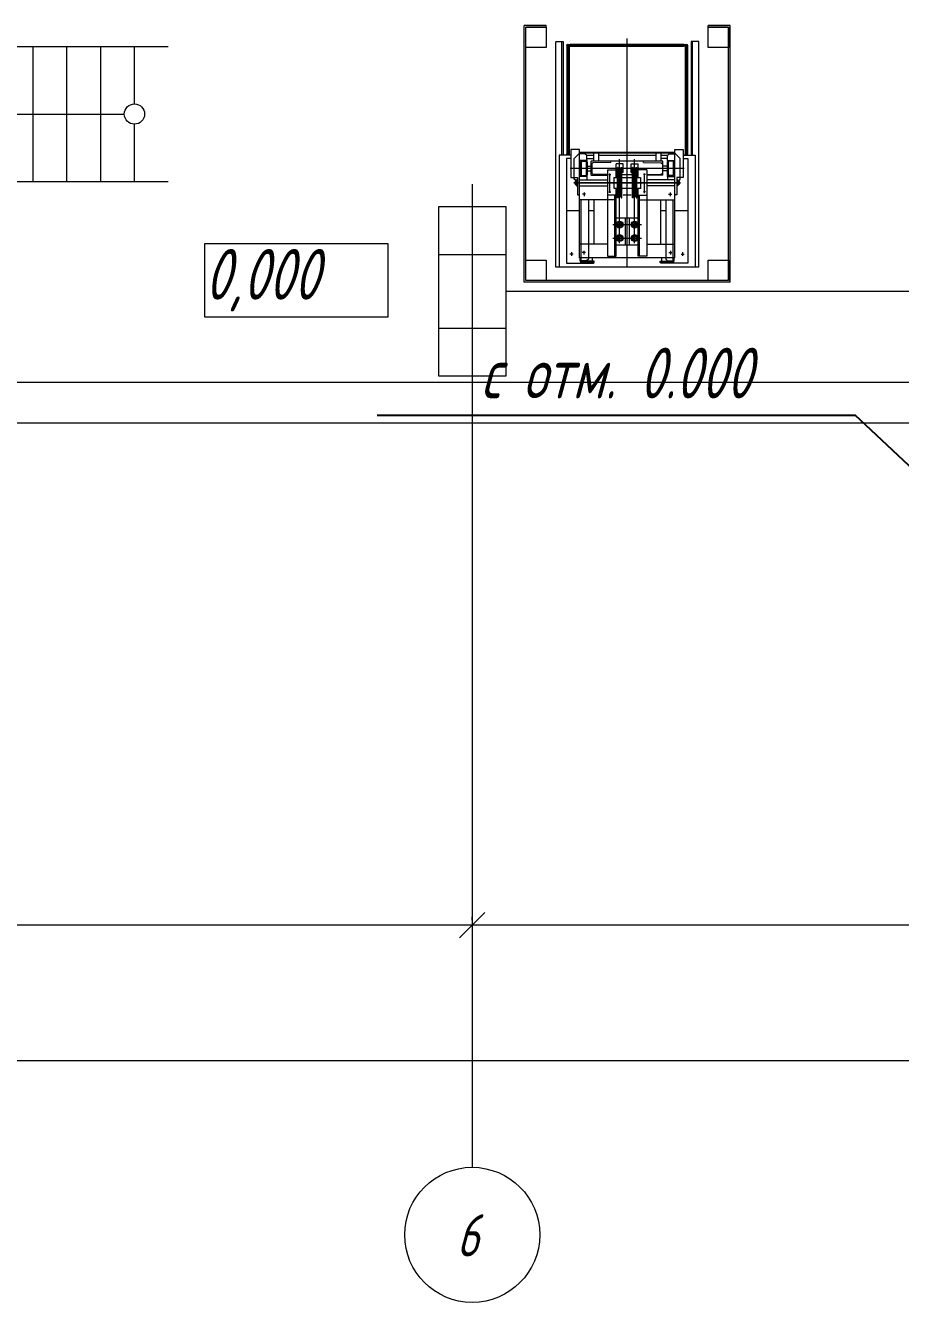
# Model space of a CAD drawing. Header units: millimetres. Extents: x 1663 to 6300, y 431 to 1491.
# Drawn here: x 5709.1 to 5783.1, y 1071.3 to 1179.5 of the extents above; entities that cross this region are included whole.
import ezdxf

# ---------------------------------------------------------------- set-up
doc = ezdxf.new("R2010")
doc.units = ezdxf.units.MM
for name, color, linetype, lineweight in [('Линия связи (Вновь)', 3, 'Continuous', 60), ('Строительный', 251, 'Continuous', 13), ('Текст', 2, 'Continuous', 25)]:
    doc.layers.add(name, color=color, linetype=linetype, lineweight=lineweight)
doc.styles.add('Simplex', font='simplex.shx', dxfattribs={"width": 0.7, "oblique": 15})

# ---------------------------------------------------------------- blocks, each defined once
blk = doc.blocks.new('A$C0AA457AC')
at = {"layer": 'Строительный', "ltscale": 100}
for p, q in [((294.236, 188.186), (294.236, 203.386)), ((295.536, 203.386), (294.236, 203.386)), ((295.536, 203.286), (295.536, 203.386)), ((306.436, 203.386), (305.136, 203.386)), ((305.136, 203.286), (305.136, 203.386)), ((306.436, 188.186), (306.436, 203.386)), ((294.336, 188.286), (294.336, 203.286)), ((295.536, 203.286), (294.336, 203.286)), ((294.336, 202.086), (294.336, 203.286)), ((294.336, 203.286), (295.536, 203.286)), ((295.536, 203.286), (295.536, 202.086)), ((306.336, 203.286), (305.136, 203.286)), ((305.136, 202.086), (305.136, 203.286)), ((305.136, 203.286), (306.336, 203.286)), ((306.336, 188.286), (306.336, 203.286)), ((306.336, 203.286), (306.336, 202.086)), ((229.163, 202.143), (273.163, 202.143)), ((265.163, 194.143), (265.163, 202.143)), ((267.163, 194.143), (267.163, 202.143)), ((269.163, 194.143), (269.163, 202.143)), ((271.163, 198.743), (271.163, 202.143)), ((295.536, 202.086), (294.336, 202.086)), ((296.094, 202.431), (296.553, 202.431)), ((296.094, 202.377), (296.094, 189.088)), ((296.465, 195.699), (296.465, 202.431)), ((296.553, 202.431), (296.553, 195.699)), ((296.766, 202.218), (296.766, 195.77)), ((303.836, 202.218), (296.836, 202.218)), ((296.836, 202.218), (296.836, 195.77)), ((296.906, 202.218), (296.906, 195.77)), ((296.991, 202.288), (303.682, 202.288)), ((303.682, 202.148), (296.991, 202.148)), ((300.336, 189.088), (300.336, 202.619)), ((303.766, 202.218), (303.766, 195.77)), ((303.836, 202.218), (303.836, 195.77)), ((303.906, 202.218), (303.906, 195.77)), ((304.579, 202.431), (304.12, 202.431)), ((304.12, 202.431), (304.12, 195.699)), ((304.208, 195.699), (304.208, 202.431)), ((304.579, 189.088), (304.579, 202.431)), ((306.336, 202.086), (305.136, 202.086)), ((229.163, 198.143), (270.563, 198.143)), ((271.163, 194.143), (271.163, 197.543)), ((297.011, 196.034), (297.011, 194.389)), ((297.507, 196.034), (297.011, 196.034)), ((297.507, 189.635), (297.507, 196.034)), ((297.507, 195.893), (303.166, 195.893)), ((297.507, 195.84), (303.166, 195.84)), ((298.339, 195.84), (298.339, 195.344)), ((298.641, 195.84), (298.641, 195.344)), ((302.032, 195.84), (302.032, 195.344)), ((302.333, 195.84), (302.333, 195.344)), ((303.166, 189.635), (303.166, 196.034)), ((303.166, 196.034), (303.661, 196.034)), ((303.661, 196.034), (303.661, 194.389)), ((297.011, 195.699), (296.306, 195.699)), ((296.306, 195.699), (296.306, 189.088)), ((297.011, 195.5), (296.749, 195.5)), ((296.749, 195.5), (296.749, 189.318)), ((297.195, 195.508), (297.507, 195.82)), ((297.195, 194.292), (297.195, 195.508)), ((297.84, 195.787), (297.507, 195.787)), ((297.946, 195.401), (297.507, 195.401)), ((297.558, 195.314), (297.613, 195.345)), ((297.558, 195.314), (297.558, 194.525)), ((297.613, 195.132), (297.558, 195.132)), ((297.613, 195.345), (297.913, 195.345)), ((297.613, 195.345), (297.613, 194.494)), ((297.946, 195.682), (297.84, 195.787)), ((297.946, 195.362), (297.913, 195.345)), ((297.967, 195.314), (297.913, 195.345)), ((297.913, 195.345), (297.913, 194.494)), ((298.339, 195.682), (297.946, 195.682)), ((297.946, 195.401), (297.946, 195.682)), ((297.946, 195.518), (298.339, 195.518)), ((297.946, 195.401), (297.946, 195.362)), ((297.967, 195.314), (297.967, 194.525)), ((302.458, 195.344), (298.215, 195.344)), ((298.215, 194.515), (298.215, 195.344)), ((298.314, 195.253), (298.249, 195.201)), ((298.249, 195.201), (298.249, 194.638)), ((299.376, 195.276), (298.314, 195.253)), ((302.032, 195.682), (298.641, 195.682)), ((299.376, 195.276), (299.394, 195.344)), ((300.091, 195.2), (299.693, 195.2)), ((299.693, 194.672), (299.693, 195.2)), ((299.892, 190.488), (299.892, 195.476)), ((300.091, 194.672), (300.091, 195.2)), ((300.582, 194.672), (300.582, 195.2)), ((300.582, 195.2), (300.98, 195.2)), ((300.781, 190.488), (300.781, 195.476)), ((300.98, 194.672), (300.98, 195.2)), ((301.297, 195.276), (301.279, 195.344)), ((301.297, 195.276), (302.359, 195.253)), ((302.727, 195.682), (302.333, 195.682)), ((302.727, 195.518), (302.333, 195.518)), ((302.359, 195.253), (302.424, 195.201)), ((302.424, 195.201), (302.424, 194.638)), ((302.458, 194.515), (302.458, 195.344)), ((302.706, 195.314), (302.76, 195.345)), ((302.706, 195.314), (302.706, 194.525)), ((302.727, 195.682), (302.832, 195.787)), ((302.727, 195.401), (302.727, 195.682)), ((302.727, 195.401), (303.166, 195.401)), ((302.727, 195.401), (302.727, 195.362)), ((302.727, 195.362), (302.76, 195.345)), ((303.06, 195.345), (302.76, 195.345)), ((302.76, 195.345), (302.76, 194.494)), ((302.832, 195.787), (303.166, 195.787)), ((303.114, 195.314), (303.06, 195.345)), ((303.06, 195.345), (303.06, 194.494)), ((303.06, 195.132), (303.114, 195.132)), ((303.114, 195.314), (303.114, 194.525)), ((303.478, 195.508), (303.166, 195.82)), ((303.478, 194.292), (303.478, 195.508)), ((303.661, 195.699), (304.367, 195.699)), ((303.661, 195.5), (303.923, 195.5)), ((303.923, 195.5), (303.923, 189.318)), ((304.367, 195.699), (304.367, 189.088)), ((303.707, 194.92), (296.966, 194.92)), ((297.011, 194.389), (297.4, 194.389)), ((297.4, 194.389), (297.4, 193.364)), ((297.946, 194.438), (297.507, 194.438)), ((297.613, 194.707), (297.558, 194.707)), ((297.558, 194.525), (297.613, 194.494)), ((297.613, 194.494), (297.913, 194.494)), ((297.967, 194.525), (297.913, 194.494)), ((297.946, 194.477), (297.913, 194.494)), ((297.946, 194.438), (297.946, 194.477)), ((297.946, 194.438), (297.946, 194.247)), ((297.967, 195.062), (298.215, 195.062)), ((297.967, 194.777), (298.215, 194.777)), ((298.215, 194.515), (299.169, 194.515)), ((298.314, 194.586), (298.249, 194.638)), ((299.169, 194.568), (298.314, 194.586)), ((299.169, 194.832), (299.169, 189.723)), ((299.169, 194.832), (299.683, 194.832)), ((299.251, 194.569), (299.373, 194.569)), ((299.312, 193.483), (299.312, 194.63)), ((299.543, 194.391), (299.543, 193.754)), ((299.543, 194.391), (299.766, 194.391)), ((299.683, 194.391), (299.683, 194.832)), ((299.693, 194.672), (299.766, 194.672)), ((299.766, 193.171), (299.766, 194.974)), ((299.801, 194.974), (299.766, 194.974)), ((299.827, 194.876), (299.801, 194.974)), ((299.827, 193.269), (299.827, 194.876)), ((299.827, 194.876), (299.956, 194.876)), ((299.956, 194.876), (299.982, 194.974)), ((299.956, 193.269), (299.956, 194.876)), ((299.982, 194.974), (300.018, 194.974)), ((300.018, 193.171), (300.018, 194.974)), ((300.091, 194.672), (300.018, 194.672)), ((300.018, 194.568), (300.655, 194.568)), ((300.018, 194.391), (300.655, 194.391)), ((300.582, 194.672), (300.655, 194.672)), ((300.655, 193.171), (300.655, 194.974)), ((300.691, 194.974), (300.655, 194.974)), ((300.717, 194.876), (300.691, 194.974)), ((300.717, 193.269), (300.717, 194.876)), ((300.845, 194.876), (300.717, 194.876)), ((300.845, 194.876), (300.871, 194.974)), ((300.845, 193.269), (300.845, 194.876)), ((300.871, 194.974), (300.907, 194.974)), ((300.907, 193.171), (300.907, 194.974)), ((300.98, 194.672), (300.907, 194.672)), ((300.907, 194.391), (301.13, 194.391)), ((300.989, 194.391), (300.989, 194.832)), ((301.503, 194.832), (300.989, 194.832)), ((301.13, 194.391), (301.13, 193.754)), ((301.422, 194.569), (301.3, 194.569)), ((301.361, 193.465), (301.361, 194.624)), ((301.503, 194.832), (301.503, 189.723)), ((301.503, 194.568), (302.359, 194.586)), ((302.458, 194.515), (301.503, 194.515)), ((302.359, 194.586), (302.424, 194.638)), ((302.706, 195.062), (302.458, 195.062)), ((302.706, 194.777), (302.458, 194.777)), ((302.706, 194.525), (302.76, 194.494)), ((302.727, 194.477), (302.76, 194.494)), ((302.727, 194.438), (302.727, 194.477)), ((302.727, 194.438), (303.166, 194.438)), ((302.727, 194.438), (302.727, 194.247)), ((303.06, 194.494), (302.76, 194.494)), ((303.06, 194.707), (303.114, 194.707)), ((303.114, 194.525), (303.06, 194.494)), ((303.661, 194.389), (303.272, 194.389)), ((303.272, 194.389), (303.272, 193.364)), ((229.163, 194.143), (273.163, 194.143)), ((291.163, 193.981), (291.163, 135.778)), ((303.495, 194.072), (297.177, 194.072)), ((297.177, 194.072), (303.495, 194.072)), ((297.335, 194.181), (297.195, 194.292)), ((297.263, 194.181), (297.263, 193.965)), ((297.263, 194.181), (297.335, 194.181)), ((297.263, 193.965), (297.335, 193.965)), ((297.4, 194.247), (297.335, 194.247)), ((297.335, 194.247), (297.335, 193.898)), ((297.335, 193.898), (297.4, 193.898)), ((297.507, 194.247), (299.169, 194.247)), ((297.507, 193.898), (299.169, 193.898)), ((299.543, 193.754), (299.766, 193.754)), ((299.683, 193.331), (299.683, 193.754)), ((300.018, 193.754), (300.655, 193.754)), ((300.907, 193.754), (301.158, 193.754)), ((300.989, 193.331), (300.989, 193.754)), ((303.166, 194.247), (301.503, 194.247)), ((303.166, 193.898), (301.503, 193.898)), ((303.272, 194.247), (303.338, 194.247)), ((303.338, 193.898), (303.272, 193.898)), ((303.338, 194.181), (303.478, 194.292)), ((303.338, 194.247), (303.338, 193.898)), ((303.41, 194.181), (303.338, 194.181)), ((303.41, 193.965), (303.338, 193.965)), ((303.41, 194.181), (303.41, 193.965)), ((297.4, 193.364), (297.507, 193.364)), ((299.612, 193.068), (297.507, 193.068)), ((297.615, 189.441), (297.615, 193.068)), ((297.879, 193.398), (297.691, 193.398)), ((297.785, 193.506), (297.785, 193.289)), ((298.039, 193.068), (298.039, 189.541)), ((298.356, 193.068), (298.356, 190.431)), ((299.683, 193.331), (299.169, 193.331)), ((299.251, 193.542), (299.373, 193.542)), ((299.612, 189.723), (299.612, 193.331)), ((299.683, 189.723), (299.683, 193.331)), ((299.801, 193.171), (299.766, 193.171)), ((299.827, 193.269), (299.801, 193.171)), ((299.827, 193.269), (299.956, 193.269)), ((299.956, 193.269), (299.982, 193.171)), ((299.982, 193.171), (300.018, 193.171)), ((300.566, 193.332), (300.107, 193.332)), ((300.691, 193.171), (300.655, 193.171)), ((300.717, 193.269), (300.691, 193.171)), ((300.845, 193.269), (300.717, 193.269)), ((300.845, 193.269), (300.871, 193.171)), ((300.871, 193.171), (300.907, 193.171)), ((300.989, 189.723), (300.989, 193.331)), ((300.989, 193.331), (301.503, 193.331)), ((301.061, 189.723), (301.061, 193.331)), ((301.061, 193.068), (303.166, 193.068)), ((301.422, 193.542), (301.3, 193.542)), ((302.317, 193.068), (302.317, 190.431)), ((302.634, 193.068), (302.634, 189.541)), ((302.793, 193.398), (302.982, 193.398)), ((302.888, 193.506), (302.888, 193.289)), ((303.058, 189.441), (303.058, 193.068)), ((303.272, 193.364), (303.166, 193.364)), ((293.163, 192.643), (289.163, 192.643)), ((289.163, 192.643), (289.163, 182.643)), ((293.163, 182.643), (293.163, 192.643)), ((297.507, 192.409), (296.749, 192.409)), ((298.356, 192.409), (298.039, 192.409)), ((302.634, 192.409), (302.317, 192.409)), ((303.923, 192.409), (303.166, 192.409)), ((299.482, 191.598), (301.19, 191.598)), ((299.683, 192.004), (300.989, 192.004)), ((299.892, 191.762), (299.748, 191.677)), ((299.748, 191.677), (299.748, 191.518)), ((299.748, 191.518), (299.897, 191.431)), ((300.036, 191.677), (299.892, 191.762)), ((299.897, 191.431), (300.036, 191.518)), ((300.036, 191.518), (300.036, 191.677)), ((300.213, 192.004), (300.213, 190.379)), ((300.46, 192.004), (300.46, 190.379)), ((300.781, 191.762), (300.637, 191.677)), ((300.637, 191.677), (300.637, 191.518)), ((300.637, 191.518), (300.787, 191.431)), ((300.925, 191.677), (300.781, 191.762)), ((300.787, 191.431), (300.925, 191.518)), ((300.925, 191.518), (300.925, 191.677)), ((299.482, 190.798), (301.19, 190.798)), ((299.892, 190.962), (299.748, 190.877)), ((299.748, 190.877), (299.748, 190.718)), ((299.748, 190.718), (299.897, 190.631)), ((300.036, 190.877), (299.892, 190.962)), ((299.897, 190.631), (300.036, 190.718)), ((300.036, 190.718), (300.036, 190.877)), ((300.781, 190.962), (300.637, 190.877)), ((300.637, 190.877), (300.637, 190.718)), ((300.637, 190.718), (300.787, 190.631)), ((300.925, 190.877), (300.781, 190.962)), ((300.787, 190.631), (300.925, 190.718)), ((300.925, 190.718), (300.925, 190.877)), ((275.327, 190.483), (286.175, 190.483)), ((275.327, 186.112), (275.327, 190.483)), ((286.175, 190.483), (286.175, 186.112)), ((289.163, 189.817), (293.163, 189.817)), ((297.132, 189.848), (296.944, 189.848)), ((297.145, 189.848), (296.956, 189.848)), ((297.05, 189.964), (297.05, 189.746)), ((297.05, 189.957), (297.05, 189.74)), ((299.169, 190.431), (297.507, 190.431)), ((297.871, 189.938), (297.682, 189.938)), ((297.777, 190.047), (297.777, 189.83)), ((300.989, 190.379), (299.683, 190.379)), ((301.503, 190.431), (303.166, 190.431)), ((302.802, 189.938), (302.99, 189.938)), ((302.896, 190.047), (302.896, 189.83)), ((303.528, 189.848), (303.717, 189.848)), ((303.622, 189.957), (303.622, 189.74)), ((294.336, 188.286), (294.336, 189.486)), ((294.336, 189.486), (295.536, 189.486)), ((295.536, 189.486), (295.536, 188.286)), ((296.094, 189.088), (304.579, 189.088)), ((296.749, 189.318), (298.321, 189.318)), ((303.166, 189.635), (297.507, 189.635)), ((297.546, 189.424), (297.546, 189.635)), ((298.386, 189.424), (297.546, 189.424)), ((297.598, 189.356), (297.598, 189.424)), ((298.386, 189.356), (297.598, 189.356)), ((297.938, 189.441), (297.615, 189.441)), ((298.039, 189.541), (297.938, 189.441)), ((298.291, 189.424), (298.291, 189.635)), ((298.321, 189.318), (298.386, 189.356)), ((298.386, 189.356), (298.386, 189.424)), ((299.169, 189.723), (299.683, 189.723)), ((301.503, 189.723), (300.989, 189.723)), ((302.287, 189.356), (302.287, 189.424)), ((302.287, 189.424), (303.126, 189.424)), ((302.352, 189.318), (302.287, 189.356)), ((302.287, 189.356), (303.075, 189.356)), ((303.923, 189.318), (302.352, 189.318)), ((302.382, 189.424), (302.382, 189.635)), ((302.634, 189.541), (302.735, 189.441)), ((302.735, 189.441), (303.058, 189.441)), ((303.075, 189.356), (303.075, 189.424)), ((303.126, 189.424), (303.126, 189.635)), ((305.136, 188.286), (305.136, 189.486)), ((305.136, 189.486), (306.336, 189.486)), ((306.336, 189.486), (306.336, 188.286)), ((306.336, 188.286), (294.336, 188.286)), ((295.536, 188.286), (294.336, 188.286)), ((306.336, 188.286), (305.136, 188.286)), ((349.163, 187.643), (293.163, 187.643)), ((306.436, 188.186), (294.236, 188.186)), ((286.175, 186.112), (275.327, 186.112)), ((289.163, 185.469), (293.163, 185.469)), ((351.163, 182.243), (231.163, 182.243)), ((289.163, 182.643), (293.163, 182.643)), ((360.863, 179.843), (191.41, 179.843)), ((291.913, 150.862), (290.413, 149.362)), ((290.413, 149.362), (291.913, 150.862)), ((291.163, 150.412), (291.163, 150.612)), ((291.163, 150.412), (291.163, 150.612)), ((291.163, 150.112), (231.163, 150.112)), ((351.163, 150.112), (291.163, 150.112)), ((47.163, 142.096), (655.163, 142.096))]:
    blk.add_line(p, q, dxfattribs=at)
for centre, radius in [((296.836, 202.218), 0.0701), ((296.991, 202.218), 0.0701), ((303.682, 202.218), 0.0701), ((303.836, 202.218), 0.0701), ((271.163, 198.143), 0.6), ((296.836, 195.77), 0.0701), ((303.836, 195.77), 0.0701), ((299.892, 194.92), 0.0439), ((300.781, 194.92), 0.0439), ((299.892, 191.598), 0.201), ((299.892, 191.598), 0.0936), ((300.781, 191.598), 0.201), ((300.781, 191.598), 0.0936), ((299.892, 190.798), 0.201), ((299.892, 190.798), 0.0936), ((300.781, 190.798), 0.201), ((300.781, 190.798), 0.0936), ((291.163, 131.778), 4)]:
    blk.add_circle(centre, radius, dxfattribs=at)
at = {"layer": 'Строительный', "ltscale": 100, "style": 'Simplex', "oblique": 15, "width": 0.7}
for s, height, p in [('0,000', 3, (275.327, 187.153)), ('6', 2.5, (290.227, 130.501))]:
    blk.add_text(s, height=height, dxfattribs=at).set_placement(p)

msp = doc.modelspace()

# ---------------------------------------------------------------- linework, layer by layer
at = {"layer": 'Текст', "ltscale": 100}
for p in [(5738.83, 1146.47), (5796.91, 1129.96)]:
    msp.add_line(p, (5779.3, 1146.47), dxfattribs=at)

# ---------------------------------------------------------------- block references
at = {"layer": 'Линия связи (Вновь)', "xscale": 1.43, "yscale": 1.43, "zscale": 1.43}
msp.add_blockref('A$C0AA457AC', (5330.52, 888.63), dxfattribs=at)

# ---------------------------------------------------------------- texts
at = {"layer": 'Текст', "ltscale": 100, "insert": (5759.06, 1147.9), "char_height": 4.29, "attachment_point": 8, "style": 'Simplex'}
msp.add_mtext_dynamic_manual_height_columns('с отм. 0.000', width=27.0901, gutter_width=12.5, heights=[0], dxfattribs=at)

doc.saveas('drawing.dxf')
